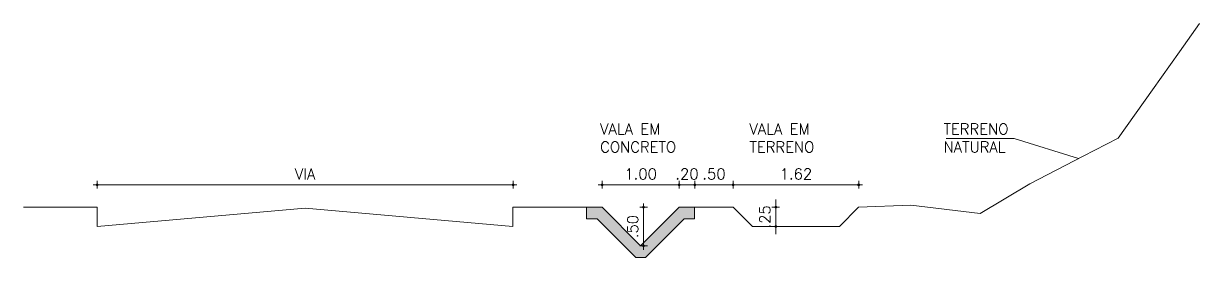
# Model space of a CAD drawing. Header units: metres. Extents: x 437145 to 438174, y 9614495 to 9615043.
# Drawn here: x 438158.76 to 438173.99, y 9614803.94 to 9614806.97 of the extents above; entities that cross this region are included whole.
import ezdxf

# ---------------------------------------------------------------- set-up
doc = ezdxf.new("R2010")
doc.units = ezdxf.units.M
doc.header["$PDMODE"] = 35
doc.header["$PDSIZE"] = 0.1
doc.layers.add('Borda da Terraplenagem', color=7, linetype='Continuous', lineweight=13)
doc.styles.add('ROMANS', font='romans.shx')
doc.dimstyles.new('COTA 75', dxfattribs={"dimtxt": 0.14, "dimasz": 0.05, "dimexe": 0.18, "dimexo": 0.0625, "dimgap": 0.07, "dimtad": 1, "dimrnd": 0.001, "dimzin": 4, "dimdsep": 46, "dimtxsty": 'ROMANS', "dimblk1": 'DOT', "dimblk2": 'DOT', "dimsah": 1, "dimcen": 0.01125, "dimse1": 1, "dimse2": 1, "dimclrd": 256, "dimclrt": 2, "dimaunit": 1, "dimadec": 0, "dimazin": 0, "dimtfac": 1, "dimtix": 1, "dimtmove": 2, "dimatfit": 3, "dimfxl": 0.18, "dimtolj": 1, "dimtzin": 4, "dimlwd": -1, "dimarcsym": 0})

# ---------------------------------------------------------------- blocks, each defined once
blk = doc.blocks.new('DOT')
at = {"color": 0}
for p, q in [((-1, 0), (1, 0)), ((0, 1), (0, -1))]:
    blk.add_line(p, q, dxfattribs=at)
blk.add_circle((0, 0), 0.25, dxfattribs=at)
blk = doc.blocks.new('*D6')
at = {"layer": 'Borda da Terraplenagem', "transparency": 16777216}
blk.add_line((438166.303, 9614804.881), (438167.203, 9614804.881), dxfattribs=at)
at = {"layer": 'Defpoints', "color": 0, "transparency": 16777216}
for p in [(438167.253, 9614804.881), (438166.253, 9614804.59), (438167.253, 9614804.59)]:
    blk.add_point(p, dxfattribs=at)
at = {"layer": 'Borda da Terraplenagem', "transparency": 16777216, "xscale": 0.05, "yscale": 0.05, "zscale": 0.05, "rotation": 180}
blk.add_blockref('DOT', (438166.253, 9614804.881), dxfattribs=at)
at = {"layer": 'Borda da Terraplenagem', "transparency": 16777216, "xscale": 0.05, "yscale": 0.05, "zscale": 0.05}
blk.add_blockref('DOT', (438167.253, 9614804.881), dxfattribs=at)
at = {"layer": 'Borda da Terraplenagem', "color": 2, "transparency": 16777216, "insert": (438166.753, 9614805.021), "char_height": 0.14, "attachment_point": 5, "style": 'ROMANS'}
blk.add_mtext('\\A1;1.00', dxfattribs=at)
blk = doc.blocks.new('*D7')
at = {"layer": 'Borda da Terraplenagem', "transparency": 16777216}
blk.add_line((438169.527, 9614804.881), (438168.003, 9614804.881), dxfattribs=at)
at = {"layer": 'Defpoints', "color": 0, "transparency": 16777216}
for p in [(438167.953, 9614804.881), (438167.953, 9614804.59), (438169.577, 9614804.59)]:
    blk.add_point(p, dxfattribs=at)
at = {"layer": 'Borda da Terraplenagem', "transparency": 16777216, "xscale": 0.05, "yscale": 0.05, "zscale": 0.05, "rotation": 180}
blk.add_blockref('DOT', (438167.953, 9614804.881), dxfattribs=at)
at = {"layer": 'Borda da Terraplenagem', "transparency": 16777216, "xscale": 0.05, "yscale": 0.05, "zscale": 0.05}
blk.add_blockref('DOT', (438169.577, 9614804.881), dxfattribs=at)
at = {"layer": 'Borda da Terraplenagem', "color": 2, "transparency": 16777216, "insert": (438168.765, 9614805.021), "char_height": 0.14, "attachment_point": 5, "style": 'ROMANS'}
blk.add_mtext('\\A1;1.62', dxfattribs=at)
blk = doc.blocks.new('*D8')
at = {"layer": 'Borda da Terraplenagem', "transparency": 16777216}
blk.add_line((438167.503, 9614804.881), (438167.903, 9614804.881), dxfattribs=at)
at = {"layer": 'Defpoints', "color": 0, "transparency": 16777216}
for p in [(438167.953, 9614804.881), (438167.453, 9614804.59), (438167.953, 9614804.59)]:
    blk.add_point(p, dxfattribs=at)
at = {"layer": 'Borda da Terraplenagem', "transparency": 16777216, "xscale": 0.05, "yscale": 0.05, "zscale": 0.05, "rotation": 180}
blk.add_blockref('DOT', (438167.453, 9614804.881), dxfattribs=at)
at = {"layer": 'Borda da Terraplenagem', "transparency": 16777216, "xscale": 0.05, "yscale": 0.05, "zscale": 0.05}
blk.add_blockref('DOT', (438167.953, 9614804.881), dxfattribs=at)
at = {"layer": 'Borda da Terraplenagem', "color": 2, "transparency": 16777216, "insert": (438167.703, 9614805.021), "char_height": 0.14, "attachment_point": 5, "style": 'ROMANS'}
blk.add_mtext('\\A1;.50', dxfattribs=at)
blk = doc.blocks.new('*D9')
at = {"layer": 'Borda da Terraplenagem', "transparency": 16777216}
for p, q in [((438167.203, 9614804.881), (438167.153, 9614804.881)), ((438167.453, 9614804.881), (438167.253, 9614804.881)), ((438167.503, 9614804.881), (438167.553, 9614804.881))]:
    blk.add_line(p, q, dxfattribs=at)
at = {"layer": 'Defpoints', "color": 0, "transparency": 16777216}
for p in [(438167.253, 9614804.881), (438167.253, 9614804.59), (438167.453, 9614804.59)]:
    blk.add_point(p, dxfattribs=at)
at = {"layer": 'Borda da Terraplenagem', "transparency": 16777216, "xscale": 0.05, "yscale": 0.05, "zscale": 0.05}
blk.add_blockref('DOT', (438167.253, 9614804.881), dxfattribs=at)
at = {"layer": 'Borda da Terraplenagem', "transparency": 16777216, "xscale": 0.05, "yscale": 0.05, "zscale": 0.05, "rotation": 180}
blk.add_blockref('DOT', (438167.453, 9614804.881), dxfattribs=at)
at = {"layer": 'Borda da Terraplenagem', "color": 2, "transparency": 16777216, "insert": (438167.353, 9614805.021), "char_height": 0.14, "attachment_point": 5, "style": 'ROMANS'}
blk.add_mtext('\\A1;.20', dxfattribs=at)
blk = doc.blocks.new('*D10')
at = {"layer": 'Borda da Terraplenagem', "transparency": 16777216}
blk.add_line((438166.791, 9614804.14), (438166.791, 9614804.54), dxfattribs=at)
at = {"layer": 'Defpoints', "color": 0, "transparency": 16777216}
for p in [(438166.253, 9614804.59), (438166.791, 9614804.59), (438166.753, 9614804.09)]:
    blk.add_point(p, dxfattribs=at)
at = {"layer": 'Borda da Terraplenagem', "transparency": 16777216, "xscale": 0.05, "yscale": 0.05, "zscale": 0.05}
for p, rotation in [((438166.791, 9614804.59), 90), ((438166.791, 9614804.09), 270)]:
    blk.add_blockref('DOT', p, dxfattribs=dict(at, rotation=rotation))
at = {"layer": 'Borda da Terraplenagem', "color": 2, "transparency": 16777216, "insert": (438166.651, 9614804.34), "char_height": 0.14, "attachment_point": 5, "rotation": 90, "style": 'ROMANS'}
blk.add_mtext('\\A1;.50', dxfattribs=at)
blk = doc.blocks.new('*D11')
at = {"layer": 'Borda da Terraplenagem', "transparency": 16777216}
for p, q in [((438168.502, 9614804.64), (438168.502, 9614804.69)), ((438168.502, 9614804.34), (438168.502, 9614804.59)), ((438168.502, 9614804.29), (438168.502, 9614804.24))]:
    blk.add_line(p, q, dxfattribs=at)
at = {"layer": 'Defpoints', "color": 0, "transparency": 16777216}
for p in [(438168.203, 9614804.59), (438168.502, 9614804.59), (438168.203, 9614804.34)]:
    blk.add_point(p, dxfattribs=at)
at = {"layer": 'Borda da Terraplenagem', "transparency": 16777216, "xscale": 0.05, "yscale": 0.05, "zscale": 0.05}
for p, rotation in [((438168.502, 9614804.59), 270), ((438168.502, 9614804.34), 90)]:
    blk.add_blockref('DOT', p, dxfattribs=dict(at, rotation=rotation))
at = {"layer": 'Borda da Terraplenagem', "color": 2, "transparency": 16777216, "insert": (438168.362, 9614804.465), "char_height": 0.14, "attachment_point": 5, "rotation": 90, "style": 'ROMANS'}
blk.add_mtext('\\A1;.25', dxfattribs=at)
blk = doc.blocks.new('*D12')
at = {"layer": 'Borda da Terraplenagem', "transparency": 16777216}
blk.add_line((438165.05, 9614804.881), (438159.763, 9614804.881), dxfattribs=at)
at = {"layer": 'Defpoints', "color": 0, "transparency": 16777216}
for p in [(438159.713, 9614804.881), (438159.713, 9614804.59), (438165.1, 9614804.59)]:
    blk.add_point(p, dxfattribs=at)
at = {"layer": 'Borda da Terraplenagem', "transparency": 16777216, "xscale": 0.05, "yscale": 0.05, "zscale": 0.05, "rotation": 180}
blk.add_blockref('DOT', (438159.713, 9614804.881), dxfattribs=at)
at = {"layer": 'Borda da Terraplenagem', "transparency": 16777216, "xscale": 0.05, "yscale": 0.05, "zscale": 0.05}
blk.add_blockref('DOT', (438165.1, 9614804.881), dxfattribs=at)
at = {"layer": 'Borda da Terraplenagem', "color": 2, "transparency": 16777216, "insert": (438162.406, 9614805.021), "char_height": 0.14, "attachment_point": 5, "style": 'ROMANS'}
blk.add_mtext('\\A1;VIA', dxfattribs=at)

msp = doc.modelspace()

# ---------------------------------------------------------------- hatches: boundary and pattern name
at = {"layer": 'Borda da Terraplenagem', "true_color": 0x939598}
h = msp.add_hatch(color=252, dxfattribs=at)
h.dxf.hatch_style = 1
h.paths.add_polyline_path([(438167.31468, 9614804.43958), (438167.45254, 9614804.43958), (438167.45254, 9614804.58958), (438167.25254, 9614804.58958), (438166.75254, 9614804.08958), (438166.25254, 9614804.58958), (438166.05254, 9614804.58958), (438166.05254, 9614804.43958), (438166.19041, 9614804.43958), (438166.69041, 9614803.93958), (438166.81468, 9614803.93958)])

# ---------------------------------------------------------------- linework, layer by layer
at = {"layer": 'Borda da Terraplenagem', "color": 3}
for p, q in [((438173.73178, 9614806.60318), (438173.99107, 9614806.96789)), ((438173.38159, 9614806.11063), (438173.73178, 9614806.60318)), ((438172.93693, 9614805.48519), (438173.38159, 9614806.11063)), ((438172.48251, 9614805.24914), (438172.93693, 9614805.48519)), ((438171.79444, 9614804.89171), (438172.48251, 9614805.24914)), ((438171.15224, 9614804.50679), (438171.79444, 9614804.89171)), ((438169.57681, 9614804.58958), (438170.25316, 9614804.61677)), ((438170.25316, 9614804.61677), (438171.15224, 9614804.50679))]:
    msp.add_line(p, q, dxfattribs=at)
at = {"layer": 'Borda da Terraplenagem', "color": 6}
for p, q in [((438158.7599, 9614804.58958), (438159.71286, 9614804.58958)), ((438159.71286, 9614804.58958), (438159.71286, 9614804.33849)), ((438159.71286, 9614804.33849), (438162.40622, 9614804.5795)), ((438165.09958, 9614804.33849), (438162.40622, 9614804.5795)), ((438166.05254, 9614804.58958), (438165.09958, 9614804.58958)), ((438165.09958, 9614804.58958), (438165.09958, 9614804.33849))]:
    msp.add_line(p, q, dxfattribs=at)
at = {"layer": 'Borda da Terraplenagem', "color": 253}
for p, q in [((438166.05254, 9614804.43958), (438166.05254, 9614804.58958)), ((438167.45254, 9614804.43958), (438167.45254, 9614804.58958))]:
    msp.add_line(p, q, dxfattribs=at)
at = {"layer": 'Borda da Terraplenagem', "color": 5}
msp.add_line((438167.45254, 9614804.58958), (438167.95254, 9614804.58958), dxfattribs=at)
at = {"layer": 'Borda da Terraplenagem', "color": 3}
msp.add_lwpolyline([(438172.42409, 9614805.21879), (438171.59011, 9614805.47843), (438170.71182, 9614805.47843)], dxfattribs=at)
at = {"layer": 'Borda da Terraplenagem', "color": 253}
for points in [[(438166.05254, 9614804.58958), (438166.25254, 9614804.58958), (438166.75254, 9614804.08958)], [(438166.75254, 9614804.08958), (438167.25254, 9614804.58958), (438167.45254, 9614804.58958)], [(438166.05254, 9614804.43958), (438166.19041, 9614804.43958), (438166.69041, 9614803.93958), (438166.81468, 9614803.93958)], [(438166.69041, 9614803.93958), (438166.81468, 9614803.93958), (438167.31468, 9614804.43958), (438167.45254, 9614804.43958)]]:
    msp.add_lwpolyline(points, dxfattribs=at)
at = {"layer": 'Borda da Terraplenagem', "color": 5}
for points in [[(438167.95254, 9614804.58958), (438168.20254, 9614804.33958), (438168.76468, 9614804.33958)], [(438169.57681, 9614804.58958), (438169.32681, 9614804.33958), (438168.76468, 9614804.33958)]]:
    msp.add_lwpolyline(points, dxfattribs=at)

# ---------------------------------------------------------------- texts
at = {"layer": 'Borda da Terraplenagem', "color": 3, "char_height": 0.14, "width": 1.4391991, "attachment_point": 1, "style": 'ROMANS'}
for s, insert in [('VALA EM CONCRETO', (438166.22842, 9614805.67323)), ('VALA EM TERRENO', (438168.16259, 9614805.67323)), ('TERRENO\\PNATURAL', (438170.67628, 9614805.67323))]:
    msp.add_mtext(s, dxfattribs=dict(at, insert=insert))

# ---------------------------------------------------------------- dimensions: what is measured, and where the dimension line sits
at = {"layer": 'Borda da Terraplenagem', "color": 2}
dim = msp.add_linear_dim(base=(438159.71286, 9614804.881), p1=(438165.09958, 9614804.58958), p2=(438159.71286, 9614804.58958), text='VIA', dimstyle='COTA 75', dxfattribs=at)
dim.commit()
dim.dimension.update_dxf_attribs({"geometry": '*D12', "text_midpoint": (438162.40622, 9614805.021)})
for base, p1, p2, picture, middle in [((438167.25254, 9614804.881), (438166.25254, 9614804.58958), (438167.25254, 9614804.58958), '*D6', (438166.75254, 9614805.021)), ((438167.25254, 9614804.881), (438167.45254, 9614804.58958), (438167.25254, 9614804.58958), '*D9', (438167.35254, 9614805.021)), ((438167.95254, 9614804.881), (438167.45254, 9614804.58958), (438167.95254, 9614804.58958), '*D8', (438167.70254, 9614805.021)), ((438167.95254, 9614804.881), (438169.57681, 9614804.58958), (438167.95254, 9614804.58958), '*D7', (438168.76468, 9614805.021))]:
    dim = msp.add_linear_dim(base=base, p1=p1, p2=p2, dimstyle='COTA 75', dxfattribs=at)
    dim.commit()
    dim.dimension.update_dxf_attribs({"geometry": picture, "text_midpoint": middle})
for base, p1, p2, picture, middle in [((438166.79128, 9614804.58958), (438166.75254, 9614804.08958), (438166.25254, 9614804.58958), '*D10', (438166.65128, 9614804.33958)), ((438168.50185, 9614804.58958), (438168.20254, 9614804.33958), (438168.20254, 9614804.58958), '*D11', (438168.36185, 9614804.46458))]:
    dim = msp.add_linear_dim(base=base, p1=p1, p2=p2, angle=90, dimstyle='COTA 75', dxfattribs=at)
    dim.commit()
    dim.dimension.update_dxf_attribs({"geometry": picture, "text_midpoint": middle})

doc.saveas('drawing.dxf')
